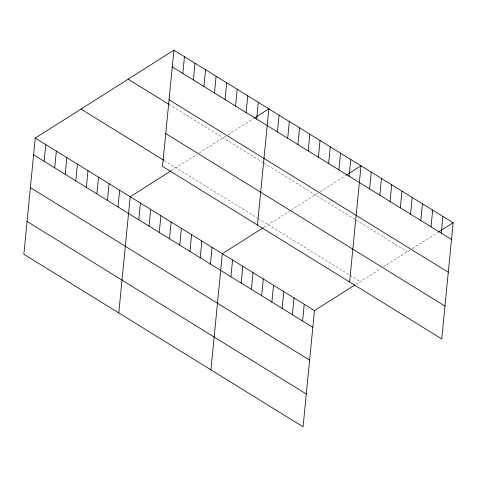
<?xml version="1.0" encoding="UTF-8"?>
<svg xmlns="http://www.w3.org/2000/svg" width="477" height="477" viewBox="0 0 477 477"><rect width="100%" height="100%" fill="white"/><g stroke="black" fill="none" stroke-linecap="round" stroke-linejoin="round"><path stroke-width="0.36" stroke-dasharray="2.38 1.79" d="M171.672 170.444L196.691 154.59M199.201 152.998L227.362 135.152M227.97 134.764L253.597 118.529M263.823 227.38L290.726 210.333M291.352 209.934L317.682 193.251M320.121 191.706L345.747 175.464M355.973 284.322L380.986 268.468M383.502 266.876L411.663 249.03M412.271 248.642L437.898 232.4M169.108 104.499L262.845 162.418M264.049 163.164L354.989 219.36M356.194 220.1L407.388 251.737M164.154 160.451L257.252 217.977M257.854 218.347L349.402 274.913M350.005 275.289L360.242 281.615"/><path stroke-width="0.72" d="M173.914 50.198L162.52 166.39L441.756 338.926L453.15 222.735L173.914 50.198L35.244 138.074L23.85 254.265L303.086 426.802L314.48 310.61L354.751 285.091M44.152 161.321L45.792 144.591M54.7 167.844L56.34 151.108M65.248 174.361L66.887 157.625M75.795 180.878L77.441 164.148M86.349 187.395L87.989 170.665M96.897 193.912L98.536 177.182M107.444 200.435L109.084 183.699M117.992 206.952L119.638 190.216M118.791 312.93L130.185 196.733L171.064 170.832M138.783 219.796L140.423 203.065M149.021 226.122L150.66 209.391M159.258 232.448L160.898 215.717M182.822 73.446L184.462 56.715M169.496 238.774L171.142 222.043M193.37 79.969L195.01 63.232M179.74 245.1L181.379 228.37M203.917 86.486L205.557 69.749M189.977 251.427L191.617 234.696M214.465 93.003L216.105 76.272M200.215 257.753L201.854 241.022M225.019 99.52L226.658 82.789M210.452 264.079L212.092 247.348M235.566 106.037L237.206 89.306M210.941 369.866L222.33 253.675L263.215 227.767M246.114 112.56L247.754 95.823M230.928 276.732L232.573 260.001M256.662 119.077L258.301 102.34M241.171 283.058L242.811 266.327M257.461 225.055L268.855 108.857L254.211 118.141M251.409 289.384L253.048 272.653M277.453 131.92L279.093 115.19M261.646 295.71L263.286 278.979M287.691 138.247L289.33 121.516M271.884 302.036L273.524 285.306M297.928 144.573L299.568 127.842M282.122 308.363L283.767 291.632M308.166 150.899L309.806 134.168M292.365 314.695L294.005 297.958M318.403 157.225L320.049 140.494M302.603 321.021L304.243 304.284M328.647 163.551L330.287 146.821M338.885 169.878L340.524 153.147M349.122 176.204L350.762 159.473M349.611 281.99L361 165.799L346.356 175.077M369.597 188.856L371.237 172.125M379.835 195.182L381.481 178.452M390.079 201.509L391.718 184.778M400.316 207.835L401.956 191.104M410.554 214.161L412.194 197.43M420.792 220.487L422.431 203.757M431.029 226.819L432.675 210.083M441.273 233.146L442.912 216.409M438.506 232.013L453.15 222.735M172.269 66.929L451.51 239.472M169.055 99.753L448.291 272.289M128.152 79.194L168.482 104.117M165.74 133.566L444.975 306.109M81.001 109.072L163.533 160.069M35.244 138.074L314.48 310.61M33.605 154.804L312.84 327.347M30.385 187.628L309.621 360.165M27.07 221.441L306.306 393.984"/></g></svg>
